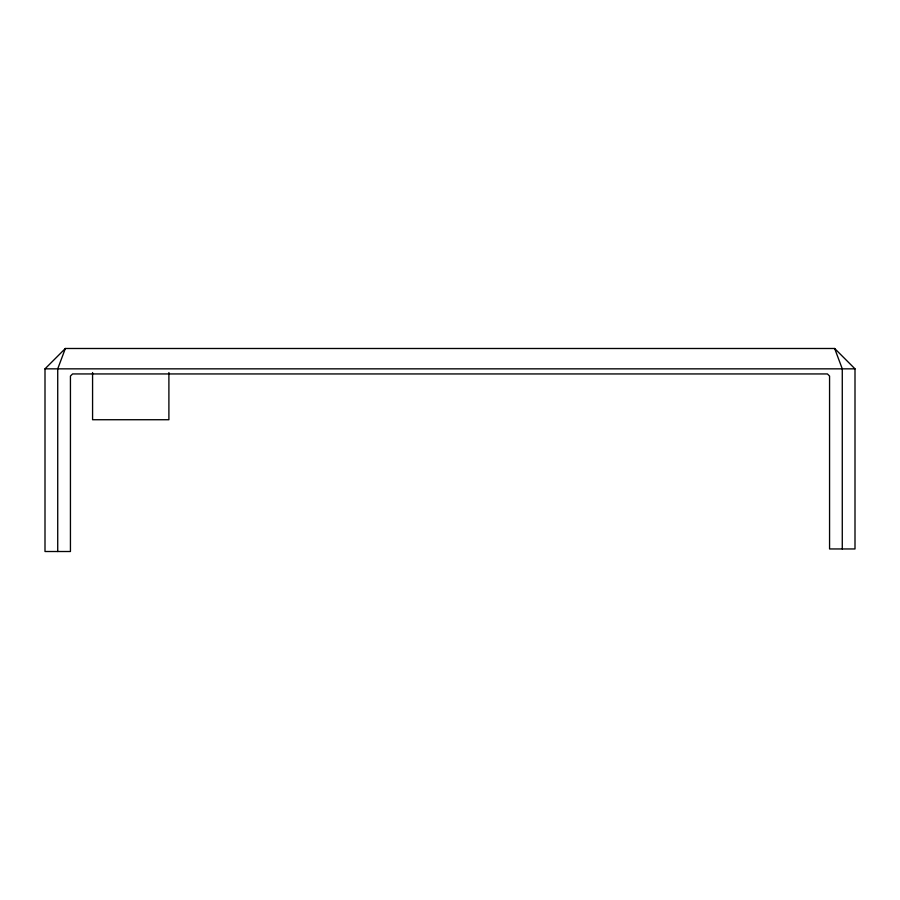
<?xml version="1.0" encoding="UTF-8"?>
<svg xmlns="http://www.w3.org/2000/svg" width="900" height="900" viewBox="0 0 900 900"><rect width="100%" height="100%" fill="white"/><g stroke="black" fill="none" stroke-linecap="round" stroke-linejoin="round"><path stroke-width="1.35" d="M65.351 348.491L45 368.843L45 551.509L70.436 551.509L70.436 376.065L72.574 373.939L827.426 373.939L829.564 376.065L829.564 548.955L855 548.955L855 368.843L834.649 348.491L65.351 348.491L57.724 368.843L57.724 551.509M45 368.843L855 368.843M834.649 348.491L842.276 368.843L842.276 548.955M168.896 372.544L168.896 419.726L92.576 419.726L92.576 372.544"/></g></svg>
